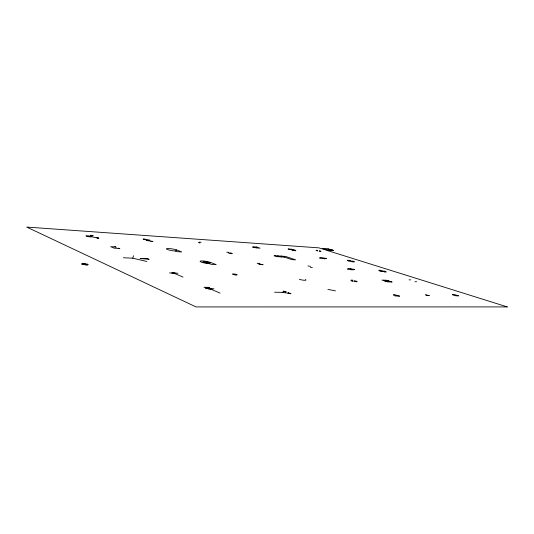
<?xml version="1.0" encoding="UTF-8"?>
<svg xmlns="http://www.w3.org/2000/svg" width="534" height="534" viewBox="0 0 534 534"><rect width="100%" height="100%" fill="white"/><g stroke="black" fill="none" stroke-linecap="round" stroke-linejoin="round"><path stroke-width="0.8" d="M123.381 257.748L132.746 258.196L133.533 255.706M209.602 263.696L210.583 262.428L216.177 264.61L211.377 264.39L209.602 263.696A6.054 0.968 9.7 0 1 201.365 262.141A6.054 0.968 9.7 0 1 202.286 260.932A6.054 0.968 9.7 0 1 210.583 262.428M176.641 249.959L175.339 251.033L176.934 251.661L181.68 251.928L176.641 249.959A5.794 0.874 9.4 0 0 168.731 248.53A5.794 0.874 9.4 0 0 167.509 249.552A5.794 0.874 9.4 0 0 175.352 251.04M96.18 237.677L98.83 238.131L91.367 236.749A2.743 0.4 8.5 0 0 87.523 235.774A2.743 0.4 8.5 0 0 87.122 236.422A2.743 0.4 8.5 0 0 91.374 236.742M274.616 292.231L282.339 292.358L284.135 291.664M89.966 236.141L93.176 235.701L90.526 235.274L91.421 235.634M204.856 262.554L207.305 262.074M228.252 252.695C228.612 253.944 236.128 254.071 229.814 252.789M352.614 261.547L350.01 260.719M349.109 260.665L351.706 261.493M288.453 292.979L287.953 293.106L290.983 293.64L288.453 292.979L290.489 293.773M285.697 291.904L286.204 291.778L283.187 291.244L285.697 291.904L283.694 291.117M393.271 294.608L395.16 294.641M205.316 288.627L213.94 288.794M350.938 280.123L352.834 280.19M169.512 272.941L177.949 273.234M414.991 281.705L416.647 281.765M409.077 279.829L410.739 279.889M310.434 267.38L312.337 267.474M384.306 271.98L386.169 272.066M257.148 263.315L259.277 263.422M378.813 270.237L380.682 270.324M119.069 248.443L114.142 248.163L110.672 246.655L115.584 246.942M352.333 261.854L354.196 261.96M347.534 260.258L349.396 260.365M276.565 256.6L284.275 257.048M226.763 252.235L228.859 252.355M150.928 241.408L152.951 241.421L146.75 240.54L145.996 240.227L150.047 240.28L143.125 239.092L145.148 239.125M291.07 249.184L288.08 248.984L295.736 250.706L292.739 250.513L291.07 249.184A4.252 0.534 10.6 0 1 295.736 250.706M319.339 251.28L320.927 251.387M252.529 247.222L254.478 247.349M199.042 242.122L201.111 242.262M316.108 250.286L317.697 250.393M328.15 248.971L333.189 250.319L327.195 248.677L322.616 248.35L327.168 249.772L333.196 250.433L328.283 249.865M282.339 292.358L288.006 293.179M203.127 261.874L209.041 262.755M307.904 265.905L310.521 266.406M327.903 289.401L335.486 290.863M283.1 256.647L280.771 256.133L281.698 256.901L277.553 255.946L278.307 256.7L274.076 255.746L285.51 256.413L295.596 259.844L291.864 259.637L281.785 256.193M132.746 258.196L146.863 261.466M352.407 260.979L354.376 261.6M383.806 270.925L385.942 271.599M319.265 250.68L320.814 251.167M316.208 250.499L317.757 250.993M347.327 260.612L349.296 261.239M379.013 270.698L381.149 271.379M351.045 280.75L353.067 281.438M393.598 295.315L395.841 296.083M198.468 242.509L199.956 243.05M204.342 261.627L207.839 263.002M91.214 235.24L92.462 235.774M96.841 237.65L98.123 238.197M114.83 246.615L116.339 247.269M118.308 248.116L119.836 248.771M172.656 272.62L183.015 277.099M207.873 287.846L220.055 293.113M85.413 264.05L86.401 264.537M350.758 268.502L351.032 269.964M305.461 279.576A4.359 0.694 10.9 0 1 304.64 280.283A4.359 0.694 10.9 0 1 299.374 279.375M354.169 280.71A2.316 0.34 11.4 0 1 357.173 281.638A2.316 0.34 11.4 0 1 354.155 281.371M352.754 280.877A2.316 0.34 11.4 0 1 352.76 280.65M384.306 271.512L380.662 270.785L384.3 271.532M262.955 264.717L258.803 263.943L262.955 264.717M354.362 269.39L353.054 269.904L347.394 269.063L348.956 268.562L354.362 269.39M326.321 258.409L324.899 258.83L319.486 258.009L321.154 257.608L326.321 258.409M507.3 306.91L196.058 306.93L26.7 227.07L318.858 247.856L507.3 306.91M147.444 258.583L140.115 258.549L149.119 259.304L147.444 258.583M458.479 295.849L455.896 295.809L452.331 294.668L454.915 294.715L458.479 295.849M429.202 295.596L426.966 295.562L425.558 294.761L429.202 295.596M209.201 287.372L204.021 287.265L209.889 288.714L209.201 287.372M391.963 281.992L387.364 281.839L382.044 280.09L386.636 280.25L391.963 281.992M87.222 264.123L81.535 263.896L82.516 264.383L88.21 264.61L87.222 264.123M87.289 265.024L85.467 264.957L82.476 263.482L84.292 263.556L87.289 265.024M256.754 247.048L252.816 246.781L256.08 247.903L260.025 248.163L256.754 247.048M208.747 288.874A2.103 0.4 9.7 0 0 211.951 289.081A2.103 0.4 9.7 0 0 208.961 288.2A2.103 0.4 9.7 0 0 208.747 288.874M172.709 273.234A1.996 0.354 9.2 0 0 175.713 273.408A1.996 0.354 9.2 0 0 172.816 272.627A1.996 0.354 9.2 0 0 172.709 273.234M233.565 274.609A2.376 0.4 10 0 0 237.169 274.903A2.376 0.4 10 0 0 233.758 273.935A2.376 0.4 10 0 0 233.565 274.609M204.388 262.434A3.017 0.481 9.7 0 0 209.048 262.848A3.017 0.481 9.7 0 0 204.816 261.66A3.017 0.481 9.7 0 0 204.388 262.434M396.281 295.789A2.249 0.347 11.9 0 0 399.679 296.216A2.249 0.347 11.9 0 0 396.488 295.222A2.249 0.347 11.9 0 0 396.281 295.789M385.535 281.064A2.69 0.374 11.7 0 0 389.633 281.598A2.69 0.374 11.7 0 0 385.835 280.463A2.69 0.374 11.7 0 0 385.535 281.064"/></g></svg>
